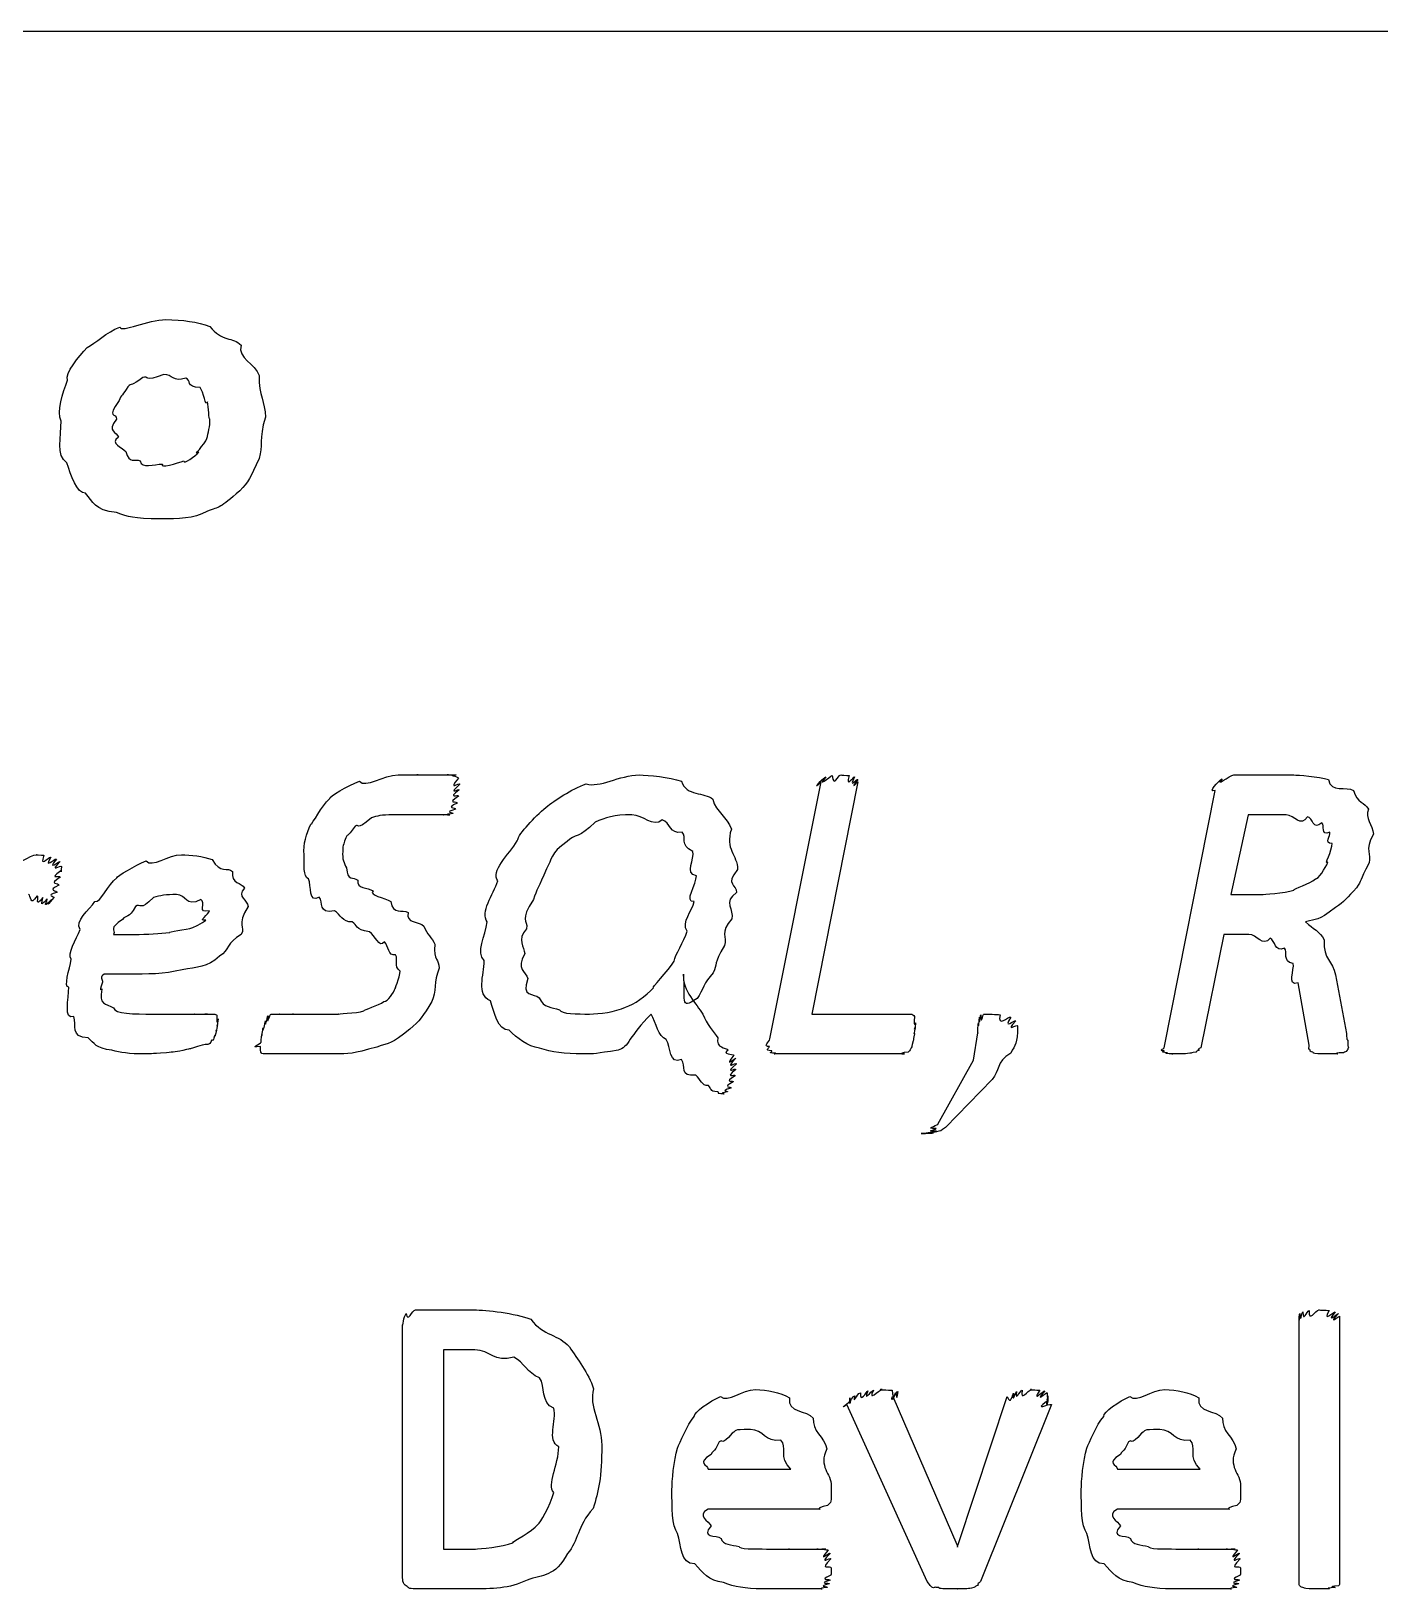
# Model space of a CAD drawing. Header units: millimetres. Extents: x 0 to 216, y 0 to 279.
# Drawn here: x 22.46 to 34.41, y 90.81 to 104.6 of the extents above; entities that cross this region are included whole.
import ezdxf

# ---------------------------------------------------------------- set-up
doc = ezdxf.new("R2010")
doc.units = ezdxf.units.MM
doc.layers.get('0').update_dxf_attribs({"linetype": 'CONTINUOUS'})

msp = doc.modelspace()

# ---------------------------------------------------------------- linework, layer by layer
at = {"color": 0}
for p, q in [((12.7, 104.599), (203.2, 104.599)), ((24.0482, 101.163), (24.0482, 101.163)), ((24.5387, 101.18), (24.5387, 101.18)), ((26.2599, 97.9304), (26.2599, 97.9304)), ((29.0063, 95.6758), (29.4583, 97.9523)), ((29.7835, 97.9523), (29.3756, 95.8963)), ((33.1143, 98.013), (33.6434, 98.013)), ((32.4969, 95.5985), (32.9489, 97.875)), ((33.2411, 97.6602), (33.0867, 96.9546)), ((33.5773, 97.6602), (33.2411, 97.6602)), ((33.9852, 97.4065), (33.9852, 97.4065)), ((34.349, 97.4894), (34.349, 97.4894)), ((22.7321, 97.2026), (22.7321, 97.2026)), ((28.3559, 97.1201), (28.3559, 97.1201)), ((24.3858, 96.8498), (24.3858, 96.8498)), ((33.0867, 96.9546), (33.3623, 96.9546)), ((24.044, 96.8114), (24.044, 96.8114)), ((23.1951, 96.6018), (23.377, 96.6018)), ((33.0261, 96.6018), (32.8221, 95.5985)), ((33.2466, 96.6018), (33.0261, 96.6018)), ((23.3164, 96.2491), (23.1124, 96.2491)), ((33.7812, 95.6208), (33.682, 96.1718)), ((34.0128, 96.2434), (34.112, 95.7255)), ((29.3756, 95.8963), (30.2521, 95.8963)), ((30.2962, 95.8137), (30.2962, 95.8137)), ((30.8074, 95.4885), (30.846, 95.7308)), ((31.1988, 95.7915), (31.1988, 95.7915)), ((28.7087, 95.4553), (28.7087, 95.4553)), ((30.197, 95.5435), (29.1, 95.5435)), ((30.4932, 94.9205), (30.8074, 95.4885)), ((30.9728, 95.3174), (30.5594, 94.893)), ((25.8685, 93.2766), (26.3867, 93.2766)), ((25.7528, 90.9394), (25.7528, 93.1443)), ((33.6917, 90.8625), (33.6917, 93.2215)), ((34.0499, 93.2215), (34.0499, 90.8625)), ((26.3922, 92.9238), (26.1166, 92.9238)), ((26.1166, 92.9238), (26.1166, 91.1599)), ((30.3968, 90.8734), (29.6857, 92.4387)), ((30.0936, 92.5103), (30.6614, 91.1987)), ((30.6724, 91.1987), (31.1078, 92.5103)), ((31.4992, 92.4387), (30.8708, 90.8734)), ((31.4661, 92.516), (31.4661, 92.516)), ((27.1363, 92.0641), (27.1363, 92.0641)), ((27.5167, 92.0806), (27.5167, 92.0806)), ((28.4579, 91.8655), (29.191, 91.8655)), ((32.0821, 91.8655), (32.8152, 91.8655)), ((29.5493, 91.7166), (29.5493, 91.6562)), ((33.1735, 91.7166), (33.1735, 91.6562)), ((29.4445, 91.5127), (28.4579, 91.5127)), ((33.0688, 91.5127), (32.0821, 91.5127)), ((30.6614, 91.1987), (30.6669, 91.1765)), ((30.6669, 91.1765), (30.6724, 91.1987)), ((26.1166, 91.1599), (26.3977, 91.1599)), ((26.3536, 90.8071), (25.8685, 90.8071))]:
    msp.add_line(p, q, dxfattribs=at)
for points in [[(22.9622, 101.797), (23.0339, 101.838), (23.1345, 101.935), (23.2489, 101.979)], [(23.2489, 101.979), (23.2654, 101.927), (23.5024, 102.045), (23.6568, 102.045)], [(23.6568, 102.045), (23.8056, 102.045), (23.9379, 102.024), (24.0482, 101.985)], [(24.0482, 101.985), (24.1474, 101.849), (24.2535, 101.892), (24.3237, 101.819)], [(22.7858, 101.51), (22.761, 101.567), (22.8851, 101.72), (22.9622, 101.797)], [(24.3237, 101.819), (24.2907, 101.703), (24.4505, 101.655), (24.4836, 101.549)], [(22.7307, 101.147), (22.6839, 101.225), (22.7487, 101.4), (22.7858, 101.51)], [(23.4528, 101.533), (23.3495, 101.45), (23.3564, 101.486), (23.3206, 101.45)], [(23.6402, 101.56), (23.4556, 101.486), (23.5079, 101.55), (23.4528, 101.533)], [(23.8332, 101.527), (23.7202, 101.486), (23.7174, 101.56), (23.6402, 101.56)], [(23.96, 101.444), (23.8277, 101.446), (23.8883, 101.508), (23.8332, 101.527)], [(24.4836, 101.549), (24.4781, 101.372), (24.5387, 101.319), (24.5387, 101.18)], [(23.3206, 101.45), (23.2792, 101.38), (23.2613, 101.375), (23.2434, 101.328)], [(24.0261, 101.317), (24.0068, 101.258), (23.993, 101.411), (23.96, 101.444)], [(23.2434, 101.328), (23.129, 101.166), (23.2213, 101.225), (23.2213, 101.163)], [(24.0482, 101.163), (24.033, 101.159), (24.0399, 101.269), (24.0261, 101.317)], [(22.7803, 100.777), (22.6839, 100.839), (22.7307, 101.01), (22.7307, 101.147)], [(23.2213, 101.163), (23.129, 101.049), (23.2268, 101.054), (23.2379, 101.003)], [(24.0206, 100.992), (24.033, 101.042), (24.0482, 101.1), (24.0482, 101.163)], [(24.5387, 101.18), (24.4781, 100.983), (24.5194, 100.926), (24.4836, 100.816)], [(23.2379, 101.003), (23.1552, 100.949), (23.2737, 100.912), (23.304, 100.876)], [(23.9489, 100.871), (23.8828, 100.824), (24.0054, 100.944), (24.0206, 100.992)], [(23.304, 100.876), (23.3343, 100.762), (23.3784, 100.816), (23.4308, 100.794)], [(23.8166, 100.794), (23.8166, 100.758), (23.9159, 100.838), (23.9489, 100.871)], [(22.9457, 100.507), (22.8713, 100.505), (22.8162, 100.67), (22.7803, 100.777)], [(23.4308, 100.794), (23.4418, 100.722), (23.552, 100.766), (23.6292, 100.766)], [(23.6292, 100.766), (23.592, 100.722), (23.7643, 100.775), (23.8166, 100.794)], [(24.4836, 100.816), (24.4037, 100.645), (24.3899, 100.609), (24.3127, 100.529)], [(23.2213, 100.336), (23.0188, 100.358), (23.0188, 100.433), (22.9457, 100.507)], [(24.3127, 100.529), (24.1322, 100.37), (24.1377, 100.391), (24.0206, 100.347)], [(23.6127, 100.281), (23.3564, 100.281), (23.3316, 100.299), (23.2213, 100.336)], [(24.0206, 100.347), (23.9007, 100.281), (23.7698, 100.281), (23.6127, 100.281)], [(25.1079, 97.8034), (25.0968, 97.8214), (25.2691, 97.9205), (25.3724, 97.9579)], [(25.3724, 97.9579), (25.4193, 97.8944), (25.5888, 98.013), (25.7142, 98.013)], [(25.7142, 98.013), (25.7252, 98.013), (25.8355, 98.013), (25.8906, 98.013)], [(25.8906, 98.013), (25.8355, 98.013), (25.9953, 98.013), (26.0394, 98.013)], [(26.0394, 98.013), (26.0449, 98.013), (26.1276, 98.013), (26.1607, 98.013)], [(26.1607, 98.013), (26.1111, 98.013), (26.2158, 98.013), (26.2268, 98.013)], [(26.2268, 98.013), (26.1331, 98.013), (26.2447, 98.0034), (26.2489, 97.9854)], [(26.2489, 97.9854), (26.1441, 97.8613), (26.2599, 97.9523), (26.2599, 97.9304)], [(26.2599, 97.9304), (26.1441, 97.8256), (26.2571, 97.8987), (26.2544, 97.8807)], [(27.022, 97.7265), (27.1046, 97.7925), (27.2438, 97.8835), (27.3802, 97.9357)], [(27.3802, 97.9357), (27.4932, 97.8944), (27.6724, 98.013), (27.8488, 98.013)], [(27.8488, 98.013), (27.9315, 98.013), (28.1161, 97.9936), (28.2236, 97.9579)], [(28.2236, 97.9579), (28.2649, 97.8214), (28.4248, 97.8669), (28.4992, 97.7981)], [(29.4583, 97.9523), (29.366, 97.8613), (29.4611, 97.966), (29.4694, 97.9745)], [(29.4694, 97.9745), (29.3812, 97.8807), (29.4872, 97.9921), (29.5024, 97.9964)], [(29.5024, 97.9964), (29.4101, 97.8877), (29.5355, 98.0034), (29.5576, 98.0073)], [(29.5576, 98.0073), (29.5713, 97.8944), (29.6044, 98.013), (29.6347, 98.013)], [(29.6347, 98.013), (29.6306, 98.013), (29.6871, 98.0101), (29.7064, 98.0073)], [(29.7064, 98.0073), (29.6706, 97.8877), (29.745, 97.9992), (29.756, 97.9964)], [(29.756, 97.9964), (29.6967, 97.8807), (29.7794, 97.9854), (29.7835, 97.9745)], [(29.7835, 97.9745), (29.7036, 97.8613), (29.7863, 97.9593), (29.7835, 97.9523)], [(32.9489, 97.875), (32.8731, 97.8546), (32.9792, 97.9607), (33.0095, 97.9798)], [(33.0095, 97.9798), (32.9351, 97.8944), (33.077, 98.013), (33.1143, 98.013)], [(33.6434, 98.013), (33.6779, 98.013), (33.8639, 97.9992), (33.9521, 97.9745)], [(33.9521, 97.9745), (33.9714, 97.8475), (34.1133, 97.9191), (34.1726, 97.875)], [(24.9425, 97.5776), (24.9535, 97.5748), (25.0376, 97.7403), (25.1079, 97.8034)], [(26.2489, 97.8256), (26.1331, 97.7512), (26.2406, 97.7868), (26.2378, 97.765)], [(26.2544, 97.8807), (26.14, 97.7925), (26.2516, 97.8475), (26.2489, 97.8256)], [(28.4992, 97.7981), (28.5295, 97.6824), (28.6274, 97.6394), (28.6646, 97.5335)], [(34.1726, 97.875), (34.207, 97.7593), (34.2746, 97.7759), (34.3049, 97.7099)], [(25.6701, 97.6602), (25.5598, 97.6602), (25.5323, 97.6507), (25.4772, 97.6327)], [(25.863, 97.6602), (25.7059, 97.6602), (25.7431, 97.6602), (25.6701, 97.6602)], [(26.0119, 97.6602), (25.9374, 97.6602), (25.9209, 97.6602), (25.863, 97.6602)], [(26.1111, 97.6602), (26.0187, 97.6602), (26.0518, 97.6602), (26.0119, 97.6602)], [(26.1717, 97.6602), (26.0697, 97.6602), (26.1359, 97.6602), (26.1111, 97.6602)], [(26.1993, 97.6711), (26.0959, 97.6602), (26.1827, 97.6602), (26.1717, 97.6602)], [(26.2213, 97.7099), (26.1111, 97.6782), (26.2062, 97.6824), (26.1993, 97.6711)], [(26.2378, 97.765), (26.1249, 97.7113), (26.2282, 97.7276), (26.2213, 97.7099)], [(26.7684, 97.4288), (26.7849, 97.5018), (26.9227, 97.6408), (27.022, 97.7265)], [(27.7826, 97.6602), (27.6228, 97.6602), (27.5525, 97.6383), (27.4574, 97.5942)], [(28.0527, 97.6161), (27.9673, 97.5416), (27.8887, 97.6602), (27.7826, 97.6602)], [(33.7647, 97.6436), (33.7068, 97.5416), (33.6503, 97.6602), (33.5773, 97.6602)], [(34.3049, 97.7099), (34.2663, 97.6298), (34.349, 97.5734), (34.349, 97.4894)], [(24.8819, 97.3074), (24.8722, 97.4026), (24.9011, 97.4919), (24.9425, 97.5776)], [(25.3339, 97.561), (25.2539, 97.4467), (25.2691, 97.4961), (25.2512, 97.4563)], [(25.4772, 97.6327), (25.3311, 97.506), (25.3738, 97.59), (25.3339, 97.561)], [(27.4574, 97.5942), (27.3169, 97.4535), (27.2824, 97.4919), (27.2094, 97.4231)], [(28.2291, 97.506), (28.1147, 97.4866), (28.1258, 97.59), (28.0527, 97.6161)], [(28.6646, 97.5335), (28.6039, 97.3543), (28.7197, 97.3102), (28.7197, 97.1751)], [(33.8915, 97.5886), (33.8102, 97.5198), (33.8157, 97.6327), (33.7647, 97.6436)], [(33.9631, 97.506), (33.8763, 97.4729), (33.9246, 97.5663), (33.8915, 97.5886)], [(25.2512, 97.4563), (25.2181, 97.3653), (25.2236, 97.3748), (25.2236, 97.3349)], [(26.5975, 97.076), (26.5272, 97.1557), (26.6981, 97.3145), (26.7684, 97.4288)], [(27.2094, 97.4231), (27.0564, 97.3145), (27.0784, 97.2714), (27.0275, 97.1808)], [(28.3228, 97.3349), (28.2029, 97.3956), (28.2732, 97.4619), (28.2291, 97.506)], [(33.9852, 97.4065), (33.9053, 97.4094), (33.9769, 97.4757), (33.9631, 97.506)], [(33.9466, 97.2414), (33.9053, 97.1998), (33.9852, 97.3515), (33.9852, 97.4065)], [(34.349, 97.4894), (34.2663, 97.3406), (34.3352, 97.3155), (34.3104, 97.2358)], [(22.3628, 97.2742), (22.3022, 97.1889), (22.4634, 97.3074), (22.5116, 97.3074)], [(22.5116, 97.3074), (22.4896, 97.3074), (22.5557, 97.3046), (22.5778, 97.3018)], [(22.5778, 97.3018), (22.5337, 97.1822), (22.6191, 97.2922), (22.6384, 97.2855)], [(22.6384, 97.2855), (22.5695, 97.1709), (22.6729, 97.2757), (22.688, 97.2689)], [(22.688, 97.2689), (22.5998, 97.1557), (22.7128, 97.2538), (22.7211, 97.2467)], [(22.7211, 97.2467), (22.6136, 97.1381), (22.7321, 97.2206), (22.7321, 97.2026)], [(23.2227, 97.1035), (23.2254, 97.1158), (23.3853, 97.215), (23.4818, 97.2524)], [(23.4818, 97.2524), (23.5341, 97.1889), (23.6816, 97.3074), (23.796, 97.3074)], [(23.796, 97.3074), (23.8731, 97.3074), (23.9916, 97.2922), (24.0661, 97.2633)], [(24.0661, 97.2633), (24.1405, 97.1338), (24.2039, 97.2026), (24.248, 97.1585)], [(24.9204, 97.0926), (24.8722, 97.1091), (24.8819, 97.2263), (24.8819, 97.3074)], [(25.2236, 97.3349), (25.2181, 97.2704), (25.2347, 97.2316), (25.2567, 97.1917)], [(28.3559, 97.1201), (28.2429, 97.1419), (28.3449, 97.2689), (28.3228, 97.3349)], [(33.8364, 97.0926), (33.8584, 97.0897), (33.9246, 97.186), (33.9466, 97.2414)], [(34.3104, 97.2358), (34.2181, 97.065), (34.2511, 97.0841), (34.2001, 97.0153)], [(22.7211, 97.1091), (22.6067, 97.0347), (22.7169, 97.0622), (22.7101, 97.0372)], [(22.7266, 97.1642), (22.6109, 97.0788), (22.7239, 97.131), (22.7211, 97.1091)], [(22.7321, 97.2026), (22.7321, 97.1116), (22.7294, 97.1822), (22.7266, 97.1642)], [(23.0298, 96.8939), (23.0753, 96.8774), (23.1483, 97.0442), (23.2227, 97.1035)], [(24.248, 97.1585), (24.2328, 97.0456), (24.3307, 97.065), (24.3527, 97.0097)], [(25.2567, 97.1917), (25.265, 97.0717), (25.3146, 97.1144), (25.3559, 97.0813)], [(27.0275, 97.1808), (26.9572, 97.0167), (26.9407, 97.0015), (26.9117, 96.9105)], [(28.3338, 96.8939), (28.2429, 96.8802), (28.3559, 97.0538), (28.3559, 97.1201)], [(28.7197, 97.1751), (28.6039, 97.0386), (28.7155, 97.0442), (28.7087, 96.9712)], [(22.6935, 96.9712), (22.5805, 96.9465), (22.677, 96.938), (22.666, 96.9271)], [(22.7101, 97.0372), (22.5957, 96.9878), (22.7004, 96.9931), (22.6935, 96.9712)], [(24.3527, 97.0097), (24.2769, 96.9352), (24.3858, 96.901), (24.3858, 96.8498)], [(25.0142, 96.9327), (24.9232, 96.8692), (24.9452, 97.0333), (24.9204, 97.0926)], [(25.3559, 97.0813), (25.3463, 97.0058), (25.4413, 97.0167), (25.4937, 96.9878)], [(25.4937, 96.9878), (25.4496, 96.9465), (25.5957, 96.9271), (25.648, 96.8939)], [(26.5038, 96.7123), (26.439, 96.7962), (26.5534, 96.9546), (26.5975, 97.076)], [(28.7087, 96.9712), (28.5888, 96.8911), (28.688, 96.8195), (28.6701, 96.7398)], [(33.3623, 96.9546), (33.3651, 96.9546), (33.5662, 96.967), (33.6434, 96.9931)], [(33.6434, 96.9931), (33.6407, 97.0058), (33.7881, 97.0509), (33.8364, 97.0926)], [(34.2001, 97.0153), (34.1188, 96.9285), (34.0899, 96.8897), (34.0128, 96.8389)], [(22.5171, 96.9437), (22.4482, 96.8361), (22.4689, 96.9546), (22.44, 96.9546)], [(22.5668, 96.9271), (22.4923, 96.8252), (22.5392, 96.9395), (22.5171, 96.9437)], [(22.6053, 96.9162), (22.5185, 96.8142), (22.5805, 96.9229), (22.5668, 96.9271)], [(22.6439, 96.9105), (22.5447, 96.8072), (22.6191, 96.9119), (22.6053, 96.9162)], [(22.666, 96.9271), (22.5626, 96.8072), (22.6508, 96.9105), (22.6439, 96.9105)], [(22.8975, 96.6459), (22.8506, 96.719), (22.9774, 96.8167), (23.0298, 96.8939)], [(23.3881, 96.8498), (23.3329, 96.7341), (23.3054, 96.7782), (23.2723, 96.7341)], [(23.5479, 96.9271), (23.4239, 96.8005), (23.4349, 96.883), (23.3881, 96.8498)], [(23.7519, 96.9546), (23.6595, 96.9546), (23.6058, 96.9451), (23.5479, 96.9271)], [(23.9668, 96.9105), (23.829, 96.8361), (23.8428, 96.9546), (23.7519, 96.9546)], [(24.044, 96.8114), (23.931, 96.7811), (24.0178, 96.8844), (23.9668, 96.9105)], [(24.3858, 96.8498), (24.2769, 96.6749), (24.3651, 96.6749), (24.3251, 96.6018)], [(25.152, 96.8114), (25.0004, 96.7782), (25.0541, 96.8886), (25.0142, 96.9327)], [(25.648, 96.8939), (25.6701, 96.7673), (25.75, 96.8304), (25.8024, 96.7948)], [(26.9117, 96.9105), (26.7849, 96.719), (26.8648, 96.7355), (26.8511, 96.6516)], [(28.2732, 96.6294), (28.2181, 96.7123), (28.3228, 96.8086), (28.3338, 96.8939)], [(34.0128, 96.8389), (33.8501, 96.708), (33.8501, 96.7451), (33.7482, 96.7123)], [(23.2723, 96.7341), (23.1483, 96.6488), (23.2131, 96.6488), (23.1951, 96.6018)], [(23.8952, 96.6625), (23.8869, 96.6597), (23.9889, 96.7024), (24.0109, 96.7285)], [(24.0109, 96.7285), (23.931, 96.7123), (24.044, 96.7811), (24.044, 96.8114)], [(25.3063, 96.7123), (25.2209, 96.708), (25.2029, 96.7782), (25.152, 96.8114)], [(25.4606, 96.6241), (25.3242, 96.6459), (25.3573, 96.6819), (25.3063, 96.7123)], [(25.8024, 96.7948), (25.7762, 96.6971), (25.903, 96.7204), (25.9402, 96.6735)], [(26.4763, 96.3704), (26.4018, 96.4364), (26.4845, 96.5909), (26.5038, 96.7123)], [(28.6701, 96.7398), (28.5557, 96.6156), (28.6329, 96.5824), (28.6039, 96.5027)], [(33.7482, 96.7123), (33.8171, 96.6488), (33.8722, 96.6322), (33.9135, 96.5521)], [(22.8203, 96.3814), (22.7817, 96.4255), (22.8644, 96.5577), (22.8975, 96.6459)], [(23.377, 96.6018), (23.4942, 96.6018), (23.6058, 96.6075), (23.6913, 96.6184)], [(23.6913, 96.6184), (23.6637, 96.6241), (23.8428, 96.6431), (23.8952, 96.6625)], [(24.3251, 96.6018), (24.1956, 96.5274), (24.2204, 96.4639), (24.1322, 96.4089)], [(25.5929, 96.5359), (25.5447, 96.4724), (25.5116, 96.5976), (25.4606, 96.6241)], [(25.9402, 96.6735), (25.9705, 96.6018), (26.0132, 96.5715), (26.0394, 96.5137)], [(26.8511, 96.6516), (26.7588, 96.5496), (26.8345, 96.4928), (26.8345, 96.4311)], [(28.1575, 96.3648), (28.163, 96.4145), (28.247, 96.5412), (28.2732, 96.6294)], [(33.4339, 96.5687), (33.3692, 96.4833), (33.3196, 96.6018), (33.2466, 96.6018)], [(33.5607, 96.4805), (33.4725, 96.4392), (33.485, 96.5468), (33.4339, 96.5687)], [(33.9135, 96.5521), (33.9025, 96.3732), (33.9907, 96.3718), (34.0128, 96.2434)], [(24.1322, 96.4089), (24.0234, 96.3041), (23.9365, 96.3165), (23.8015, 96.2875)], [(25.6921, 96.4198), (25.6219, 96.4061), (25.6329, 96.5027), (25.5929, 96.5359)], [(25.7307, 96.2766), (25.6728, 96.3221), (25.7169, 96.3785), (25.6921, 96.4198)], [(26.0394, 96.5137), (26.0229, 96.3662), (26.078, 96.3842), (26.078, 96.3041)], [(26.8345, 96.4311), (26.7588, 96.2889), (26.8428, 96.2766), (26.8621, 96.2106)], [(28.6039, 96.5027), (28.5006, 96.3373), (28.5447, 96.3401), (28.5047, 96.26)], [(33.6379, 96.3429), (33.5387, 96.3662), (33.5938, 96.4434), (33.5607, 96.4805)], [(22.7983, 96.1334), (22.7487, 96.1305), (22.8051, 96.2932), (22.8203, 96.3814)], [(23.8015, 96.2875), (23.6334, 96.2491), (23.5038, 96.2491), (23.3164, 96.2491)], [(25.6921, 96.1277), (25.6728, 96.0974), (25.7307, 96.2244), (25.7307, 96.2766)], [(26.078, 96.3041), (26.0229, 96.1789), (26.056, 96.0974), (26.0119, 96.0067)], [(26.5314, 96.012), (26.4018, 96.0755), (26.4763, 96.2339), (26.4763, 96.3704)], [(27.9756, 96.1277), (27.9452, 96.1196), (28.1092, 96.2766), (28.1575, 96.3648)], [(33.682, 96.1718), (33.5745, 96.1415), (33.6558, 96.2903), (33.6379, 96.3429)], [(22.8424, 95.8744), (22.7487, 95.837), (22.7983, 96.0342), (22.7983, 96.1334)], [(23.0959, 96.1775), (23.0601, 96.0617), (23.0904, 96.1348), (23.0904, 96.1168)], [(23.1124, 96.2491), (23.0684, 96.2272), (23.0987, 96.2021), (23.0959, 96.1775)], [(26.8621, 96.2106), (26.7987, 96.0395), (26.9172, 96.0864), (26.9613, 96.0395)], [(28.3614, 96.0342), (28.196, 95.9185), (28.2691, 96.0356), (28.2401, 96.2491)], [(28.2401, 96.2491), (28.2291, 96.1016), (28.3586, 95.9845), (28.411, 95.8963)], [(28.5047, 96.26), (28.4193, 96.1789), (28.4165, 96.1072), (28.3614, 96.0342)], [(23.0904, 96.1168), (23.0601, 95.9735), (23.1249, 95.9915), (23.1951, 95.9513)], [(25.411, 95.9238), (25.4124, 95.9362), (25.5392, 95.9735), (25.5874, 96.0067)], [(25.5874, 96.0067), (25.626, 96.0067), (25.6701, 96.0836), (25.6921, 96.1277)], [(26.0119, 96.0067), (25.9347, 95.8769), (25.903, 95.8328), (25.8189, 95.764)], [(26.6967, 95.7531), (26.5934, 95.7531), (26.5672, 95.9086), (26.5314, 96.012)], [(26.9613, 96.0395), (27.0082, 95.9474), (27.0688, 95.9598), (27.1432, 95.9347)], [(27.7275, 95.957), (27.8019, 95.9803), (27.9053, 96.0575), (27.9756, 96.1277)], [(22.9691, 95.6867), (22.8065, 95.6896), (22.8713, 95.8), (22.8424, 95.8744)], [(23.1951, 95.9513), (23.2006, 95.8963), (23.3798, 95.8963), (23.5424, 95.8963)], [(23.5424, 95.8963), (23.5562, 95.8963), (23.6885, 95.8963), (23.7519, 95.8963)], [(23.7519, 95.8963), (23.7987, 95.8963), (23.8676, 95.8963), (23.9117, 95.8963)], [(23.9117, 95.8963), (23.8911, 95.8963), (23.9971, 95.8963), (24.0275, 95.8963)], [(24.0275, 95.8963), (23.9503, 95.8963), (24.0771, 95.8963), (24.0881, 95.8963)], [(24.0881, 95.8963), (24.0895, 95.8963), (24.106, 95.8921), (24.1102, 95.8854)], [(24.1102, 95.8854), (24.1005, 95.764), (24.1212, 95.866), (24.1212, 95.8522)], [(24.5401, 95.8356), (24.5346, 95.7559), (24.5539, 95.8688), (24.5622, 95.8797)], [(24.5622, 95.8797), (24.5484, 95.7778), (24.5787, 95.8963), (24.5897, 95.8963)], [(24.5897, 95.8963), (24.5815, 95.8963), (24.6366, 95.8963), (24.6669, 95.8963)], [(24.6669, 95.8963), (24.6448, 95.8963), (24.7399, 95.8963), (24.7881, 95.8963)], [(24.7881, 95.8963), (24.7399, 95.8963), (24.8901, 95.8963), (24.9535, 95.8963)], [(24.9535, 95.8963), (24.9866, 95.8963), (25.0968, 95.8963), (25.185, 95.8963)], [(25.185, 95.8963), (25.1588, 95.8963), (25.3449, 95.9044), (25.411, 95.9238)], [(27.1432, 95.9347), (27.1556, 95.8963), (27.3044, 95.8963), (27.4078, 95.8963)], [(27.4078, 95.8963), (27.4974, 95.8963), (27.6352, 95.9157), (27.7275, 95.957)], [(27.9535, 95.8963), (27.7578, 95.7047), (27.7565, 95.5985), (27.6614, 95.5767)], [(28.0858, 95.6702), (28.0197, 95.698), (27.9976, 95.8151), (27.9535, 95.8963)], [(28.411, 95.8963), (28.4496, 95.8081), (28.5061, 95.7379), (28.5433, 95.6867)], [(30.2521, 95.8963), (30.2659, 95.8963), (30.281, 95.8882), (30.2852, 95.8744)], [(30.2852, 95.8744), (30.2769, 95.7488), (30.2962, 95.8384), (30.2962, 95.8137)], [(30.8515, 95.819), (30.8529, 95.7488), (30.8584, 95.8578), (30.8626, 95.8688)], [(30.8626, 95.8688), (30.8598, 95.771), (30.8694, 95.8868), (30.8736, 95.8906)], [(30.8736, 95.8906), (30.8708, 95.7778), (30.8901, 95.8963), (30.9011, 95.8963)], [(30.9011, 95.8963), (30.9411, 95.8963), (31.0072, 95.8935), (31.0444, 95.8906)], [(31.0444, 95.8906), (31.0183, 95.771), (31.1161, 95.8797), (31.1381, 95.8688)], [(31.1381, 95.8688), (31.0624, 95.7531), (31.174, 95.8494), (31.1822, 95.8356)], [(24.1046, 95.7531), (24.0853, 95.6649), (24.095, 95.7171), (24.0881, 95.7033)], [(24.1157, 95.8025), (24.0936, 95.7005), (24.1074, 95.771), (24.1046, 95.7531)], [(24.1212, 95.8522), (24.1005, 95.7337), (24.1184, 95.8204), (24.1157, 95.8025)], [(24.5071, 95.7143), (24.5084, 95.6786), (24.5139, 95.7559), (24.5181, 95.7749)], [(24.5181, 95.7749), (24.5194, 95.7199), (24.5318, 95.8162), (24.5401, 95.8356)], [(25.8189, 95.764), (25.6508, 95.6236), (25.6398, 95.6441), (25.5268, 95.6042)], [(26.9668, 95.5933), (26.858, 95.6123), (26.7698, 95.6829), (26.6967, 95.7531)], [(30.2852, 95.7199), (30.27, 95.6426), (30.281, 95.6814), (30.2741, 95.6592)], [(30.2907, 95.7749), (30.2741, 95.6829), (30.2879, 95.7421), (30.2852, 95.7199)], [(30.2962, 95.8137), (30.2769, 95.7157), (30.2934, 95.7929), (30.2907, 95.7749)], [(30.846, 95.7308), (30.846, 95.7047), (30.8474, 95.7972), (30.8515, 95.819)], [(31.1822, 95.8356), (31.0803, 95.727), (31.1988, 95.8095), (31.1988, 95.7915)], [(31.1988, 95.7915), (31.1988, 95.6275), (31.1781, 95.6289), (31.1381, 95.5492)], [(34.112, 95.7255), (34.112, 95.6426), (34.1188, 95.6814), (34.123, 95.6592)], [(23.1786, 95.5767), (23.0353, 95.5904), (23.0243, 95.6388), (22.9691, 95.6867)], [(23.8401, 95.582), (23.7436, 95.5573), (23.7298, 95.5615), (23.6637, 95.5544)], [(23.9779, 95.6208), (23.8511, 95.5795), (23.8952, 95.5933), (23.8401, 95.582)], [(24.0605, 95.6649), (24.0454, 95.6098), (24.0178, 95.6345), (23.9779, 95.6208)], [(24.0881, 95.7033), (24.0716, 95.6345), (24.0716, 95.6758), (24.0605, 95.6649)], [(24.496, 95.6098), (24.3803, 95.5947), (24.4988, 95.6289), (24.5015, 95.6483)], [(24.5181, 95.5435), (24.4988, 95.5435), (24.496, 95.5657), (24.496, 95.6098)], [(24.5015, 95.6483), (24.5015, 95.6345), (24.5029, 95.6924), (24.5071, 95.7143)], [(25.5268, 95.6042), (25.3063, 95.5435), (25.2856, 95.5435), (25.1465, 95.5435)], [(27.3472, 95.5435), (27.1887, 95.5435), (27.0729, 95.5601), (26.9668, 95.5933)], [(28.2236, 95.4938), (28.1106, 95.4444), (28.1327, 95.6042), (28.0858, 95.6702)], [(28.5433, 95.6867), (28.5268, 95.5904), (28.615, 95.6014), (28.637, 95.5767)], [(29.0008, 95.6098), (28.9402, 95.6056), (28.9981, 95.6497), (29.0063, 95.6758)], [(29.0229, 95.571), (28.9471, 95.5724), (29.0036, 95.5947), (29.0008, 95.6098)], [(30.2576, 95.5985), (30.2438, 95.5657), (30.2411, 95.571), (30.23, 95.5601)], [(30.2741, 95.6592), (30.2589, 95.5985), (30.2645, 95.6165), (30.2576, 95.5985)], [(32.4969, 95.571), (32.439, 95.5682), (32.4928, 95.5876), (32.4969, 95.5985)], [(32.8221, 95.5985), (32.7739, 95.5724), (32.8125, 95.5834), (32.8056, 95.5767)], [(33.7867, 95.582), (33.7702, 95.5795), (33.7812, 95.6056), (33.7812, 95.6208)], [(33.8143, 95.5601), (33.7812, 95.5615), (33.7936, 95.5739), (33.7867, 95.582)], [(34.1285, 95.6042), (34.1188, 95.5724), (34.1244, 95.5834), (34.1175, 95.5767)], [(34.123, 95.6592), (34.1188, 95.5985), (34.1285, 95.6179), (34.1285, 95.6042)], [(23.4763, 95.5435), (23.3219, 95.5435), (23.2627, 95.5544), (23.1786, 95.5767)], [(23.6637, 95.5544), (23.4983, 95.5435), (23.5383, 95.5435), (23.4763, 95.5435)], [(24.6007, 95.5435), (24.5305, 95.5435), (24.536, 95.5435), (24.5181, 95.5435)], [(24.7385, 95.5435), (24.6035, 95.5435), (24.6366, 95.5435), (24.6007, 95.5435)], [(24.9204, 95.5435), (24.8322, 95.5435), (24.7937, 95.5435), (24.7385, 95.5435)], [(25.1465, 95.5435), (24.9673, 95.5435), (24.9893, 95.5435), (24.9204, 95.5435)], [(27.6614, 95.5767), (27.4533, 95.5435), (27.4643, 95.5435), (27.3472, 95.5435)], [(28.3504, 95.3562), (28.1988, 95.3382), (28.2677, 95.4387), (28.2236, 95.4938)], [(28.637, 95.5767), (28.5736, 95.5435), (28.6784, 95.5407), (28.6866, 95.5326)], [(28.6866, 95.5326), (28.5888, 95.4084), (28.699, 95.5132), (28.7032, 95.5051)], [(28.7032, 95.5051), (28.5957, 95.3893), (28.7087, 95.4775), (28.7087, 95.4553)], [(28.7087, 95.4553), (28.5957, 95.3534), (28.7059, 95.425), (28.7032, 95.4056)], [(29.0559, 95.5492), (28.9691, 95.5506), (29.0339, 95.5601), (29.0229, 95.571)], [(29.1, 95.5435), (28.9953, 95.5435), (29.0697, 95.5449), (29.0559, 95.5492)], [(30.23, 95.5601), (30.1088, 95.5435), (30.2107, 95.5435), (30.197, 95.5435)], [(31.1381, 95.5492), (31.0031, 95.4705), (31.0458, 95.3946), (30.9728, 95.3174)], [(32.5245, 95.5544), (32.4501, 95.5573), (32.5038, 95.5668), (32.4969, 95.571)], [(32.5685, 95.5435), (32.4721, 95.5463), (32.5355, 95.5506), (32.5245, 95.5544)], [(32.6457, 95.5435), (32.5134, 95.5435), (32.5906, 95.5435), (32.5685, 95.5435)], [(32.7229, 95.5492), (32.6926, 95.5435), (32.6788, 95.5435), (32.6457, 95.5435)], [(32.778, 95.5601), (32.7339, 95.5506), (32.7449, 95.5516), (32.7229, 95.5492)], [(32.8056, 95.5767), (32.7629, 95.5573), (32.7918, 95.5629), (32.778, 95.5601)], [(33.8584, 95.5435), (33.8033, 95.5463), (33.8253, 95.5516), (33.8143, 95.5601)], [(33.9356, 95.5435), (33.8391, 95.5435), (33.8763, 95.5435), (33.8584, 95.5435)], [(34.0293, 95.5435), (33.9094, 95.5435), (33.9714, 95.5435), (33.9356, 95.5435)], [(34.0844, 95.5544), (33.9604, 95.5463), (34.0541, 95.5463), (34.0293, 95.5435)], [(34.1175, 95.5767), (34.1037, 95.5573), (34.0982, 95.5615), (34.0844, 95.5544)], [(28.4606, 95.2623), (28.4014, 95.2609), (28.3945, 95.3163), (28.3504, 95.3562)], [(28.6977, 95.3505), (28.5846, 95.2789), (28.688, 95.3149), (28.6811, 95.2955)], [(28.7032, 95.4056), (28.5929, 95.3163), (28.7004, 95.3699), (28.6977, 95.3505)], [(28.5433, 95.2073), (28.4634, 95.213), (28.4937, 95.2377), (28.4606, 95.2623)], [(28.5984, 95.1907), (28.5116, 95.1907), (28.5681, 95.1964), (28.5433, 95.2073)], [(28.6315, 95.2073), (28.5378, 95.1907), (28.6122, 95.1907), (28.5984, 95.1907)], [(28.6591, 95.2405), (28.5557, 95.2101), (28.6425, 95.2154), (28.6315, 95.2073)], [(28.6811, 95.2955), (28.5736, 95.2391), (28.6701, 95.2556), (28.6591, 95.2405)], [(30.4767, 94.8821), (30.3651, 94.8792), (30.4822, 94.9068), (30.4932, 94.9205)], [(30.5594, 94.893), (30.518, 94.8574), (30.5153, 94.8627), (30.4822, 94.8545)], [(30.3499, 94.838), (30.3251, 94.838), (30.4298, 94.8408), (30.4546, 94.8436)], [(30.4822, 94.8545), (30.3361, 94.838), (30.405, 94.838), (30.3499, 94.838)], [(30.4822, 94.8602), (30.3609, 94.8574), (30.4739, 94.8711), (30.4767, 94.8821)], [(30.4546, 94.8436), (30.372, 94.8461), (30.4863, 94.8531), (30.4822, 94.8602)], [(25.7528, 93.1443), (25.7528, 93.1182), (25.7638, 93.2243), (25.7859, 93.2437)], [(25.7859, 93.2437), (25.7996, 93.158), (25.8382, 93.2766), (25.8685, 93.2766)], [(26.3867, 93.2766), (26.4914, 93.2766), (26.7518, 93.249), (26.8883, 93.194)], [(33.6917, 93.2215), (33.6917, 93.1291), (33.693, 93.2353), (33.6972, 93.2437)], [(33.6972, 93.2437), (33.7027, 93.1443), (33.7137, 93.2561), (33.7247, 93.26)], [(33.7247, 93.26), (33.7275, 93.1556), (33.7578, 93.2713), (33.7798, 93.2713)], [(33.7798, 93.2713), (33.7757, 93.158), (33.835, 93.2766), (33.868, 93.2766)], [(33.868, 93.2766), (33.846, 93.2766), (33.9342, 93.2737), (33.9562, 93.2713)], [(33.9562, 93.2713), (33.8928, 93.1556), (34.0003, 93.267), (34.0114, 93.26)], [(34.0114, 93.26), (33.919, 93.1443), (34.0348, 93.2505), (34.0389, 93.2437)], [(34.0389, 93.2437), (33.9301, 93.1291), (34.0499, 93.2286), (34.0499, 93.2215)], [(26.8883, 93.194), (26.9985, 93.048), (27.1377, 93.0575), (27.23, 92.9513)], [(26.7395, 92.8578), (26.5576, 92.8053), (26.5355, 92.9238), (26.3922, 92.9238)], [(26.9655, 92.6758), (26.8552, 92.7171), (26.8304, 92.8137), (26.7395, 92.8578)], [(27.23, 92.9513), (27.3031, 92.8384), (27.3968, 92.7227), (27.445, 92.5766)], [(27.0922, 92.4059), (26.9723, 92.45), (27.0233, 92.6013), (26.9655, 92.6758)], [(27.445, 92.5766), (27.3982, 92.4278), (27.5167, 92.2637), (27.5167, 92.0806)], [(28.5681, 92.5103), (28.6343, 92.4525), (28.7624, 92.571), (28.8768, 92.571)], [(28.8768, 92.571), (28.9829, 92.571), (29.0945, 92.5463), (29.1799, 92.4994)], [(29.807, 92.5435), (29.8028, 92.4415), (29.8621, 92.5558), (29.8731, 92.5601)], [(29.8731, 92.5601), (29.829, 92.45), (29.9034, 92.5657), (29.9227, 92.5657)], [(29.9227, 92.5657), (29.869, 92.4525), (29.9696, 92.571), (29.9999, 92.571)], [(29.9999, 92.571), (29.9351, 92.571), (30.0661, 92.5682), (30.0881, 92.5657)], [(30.0881, 92.5657), (30.0964, 92.45), (30.1267, 92.5615), (30.1377, 92.5544)], [(30.1377, 92.5544), (30.1184, 92.4387), (30.1405, 92.5449), (30.1157, 92.5382)], [(31.1629, 92.5382), (31.1519, 92.4387), (31.1795, 92.5505), (31.1905, 92.5544)], [(31.1905, 92.5544), (31.174, 92.45), (31.2181, 92.5657), (31.2401, 92.5657)], [(31.2401, 92.5657), (31.2181, 92.4525), (31.2897, 92.571), (31.3228, 92.571)], [(31.3228, 92.571), (31.2801, 92.571), (31.3752, 92.5682), (31.3945, 92.5657)], [(31.3945, 92.5657), (31.3173, 92.45), (31.4275, 92.5629), (31.4386, 92.5601)], [(31.4386, 92.5601), (31.3393, 92.4415), (31.4565, 92.5505), (31.4606, 92.5435)], [(32.1923, 92.5103), (32.2585, 92.4525), (32.3867, 92.571), (32.501, 92.571)], [(32.501, 92.571), (32.6071, 92.571), (32.7188, 92.5463), (32.8042, 92.4994)], [(27.1363, 92.0641), (27.0275, 92.1191), (27.1212, 92.2983), (27.0922, 92.4059)], [(28.3366, 92.3339), (28.3325, 92.3727), (28.4758, 92.4691), (28.5681, 92.5103)], [(29.1799, 92.4994), (29.1524, 92.3618), (29.3343, 92.3946), (29.3894, 92.3177)], [(29.6857, 92.4387), (29.5975, 92.3794), (29.7215, 92.4662), (29.7188, 92.4775)], [(29.7133, 92.4994), (29.7077, 92.4126), (29.727, 92.5117), (29.7574, 92.516)], [(29.7188, 92.4775), (29.7077, 92.4017), (29.7133, 92.4952), (29.7133, 92.4994)], [(29.7574, 92.516), (29.7367, 92.4278), (29.7739, 92.5354), (29.807, 92.5435)], [(30.1157, 92.5382), (30.0716, 92.4235), (30.0853, 92.5216), (30.0936, 92.5103)], [(31.1078, 92.5103), (31.1368, 92.4235), (31.1547, 92.5297), (31.1629, 92.5382)], [(31.4551, 92.4662), (31.3393, 92.3756), (31.4689, 92.45), (31.4992, 92.4387)], [(31.4606, 92.4828), (31.4606, 92.3907), (31.4579, 92.4733), (31.4551, 92.4662)], [(31.4606, 92.5435), (31.4634, 92.4278), (31.4661, 92.5269), (31.4661, 92.516)], [(31.4661, 92.4994), (31.4634, 92.4017), (31.4634, 92.4899), (31.4606, 92.4828)], [(31.4661, 92.516), (31.4634, 92.4126), (31.4661, 92.5064), (31.4661, 92.4994)], [(31.9609, 92.3339), (31.9567, 92.3727), (32.1, 92.4691), (32.1923, 92.5103)], [(32.8042, 92.4994), (32.7767, 92.3618), (32.9585, 92.3946), (33.0137, 92.3177)], [(28.1878, 92.0531), (28.2071, 92.0997), (28.2732, 92.257), (28.3366, 92.3339)], [(29.3894, 92.3177), (29.3798, 92.2073), (29.4845, 92.1494), (29.5107, 92.0475)], [(31.812, 92.0531), (31.8313, 92.0997), (31.8975, 92.257), (31.9609, 92.3339)], [(33.0137, 92.3177), (33.004, 92.2073), (33.1088, 92.1494), (33.1349, 92.0475)], [(28.6728, 92.1854), (28.5681, 92.0598), (28.5902, 92.1413), (28.5571, 92.1082)], [(28.8327, 92.2182), (28.6591, 92.2182), (28.7197, 92.2073), (28.6728, 92.1854)], [(29.1028, 92.1247), (28.9567, 92.0997), (28.954, 92.2182), (28.8327, 92.2182)], [(32.2971, 92.1854), (32.1923, 92.0598), (32.2144, 92.1413), (32.1813, 92.1082)], [(32.4569, 92.2182), (32.2833, 92.2182), (32.3439, 92.2073), (32.2971, 92.1854)], [(32.727, 92.1247), (32.581, 92.0997), (32.5782, 92.2182), (32.4569, 92.2182)], [(27.0922, 91.6615), (27.0275, 91.725), (27.1363, 91.9095), (27.1363, 92.0641)], [(27.5167, 92.0806), (27.5167, 91.791), (27.4905, 91.6753), (27.4395, 91.5183)], [(28.1382, 91.6838), (28.1382, 91.7621), (28.1547, 91.9427), (28.1878, 92.0531)], [(28.4854, 91.9977), (28.3504, 91.9124), (28.4579, 91.9124), (28.4579, 91.8655)], [(28.5571, 92.1082), (28.5047, 91.9977), (28.5034, 92.0418), (28.4854, 91.9977)], [(29.191, 91.8655), (29.078, 91.9759), (29.1648, 92.0612), (29.1028, 92.1247)], [(29.5107, 92.0475), (29.4308, 91.8834), (29.5493, 91.8337), (29.5493, 91.7166)], [(31.7624, 91.6838), (31.7624, 91.7621), (31.7789, 91.9427), (31.812, 92.0531)], [(32.1097, 91.9977), (31.9746, 91.9124), (32.0821, 91.9124), (32.0821, 91.8655)], [(32.1813, 92.1082), (32.129, 91.9977), (32.1276, 92.0418), (32.1097, 91.9977)], [(32.8152, 91.8655), (32.7022, 91.9759), (32.789, 92.0612), (32.727, 92.1247)], [(33.1349, 92.0475), (33.055, 91.8834), (33.1735, 91.8337), (33.1735, 91.7166)], [(26.9544, 91.3804), (26.9682, 91.3804), (27.0619, 91.5472), (27.0922, 91.6615)], [(28.1878, 91.2978), (28.1382, 91.3613), (28.1382, 91.5363), (28.1382, 91.6838)], [(29.5493, 91.6562), (29.5493, 91.5568), (29.5383, 91.5681), (29.5162, 91.5458)], [(31.812, 91.2978), (31.7624, 91.3613), (31.7624, 91.5363), (31.7624, 91.6838)], [(33.1735, 91.6562), (33.1735, 91.5568), (33.1625, 91.5681), (33.1404, 91.5458)], [(27.4395, 91.5183), (27.2962, 91.3585), (27.3127, 91.2276), (27.2135, 91.1214)], [(28.4579, 91.5127), (28.3504, 91.4576), (28.4661, 91.4079), (28.4854, 91.3638)], [(29.5162, 91.5458), (29.3867, 91.5127), (29.4694, 91.5127), (29.4445, 91.5127)], [(32.0821, 91.5127), (31.9746, 91.4576), (32.0904, 91.4079), (32.1097, 91.3638)], [(33.1404, 91.5458), (33.0109, 91.5127), (33.0936, 91.5127), (33.0688, 91.5127)], [(26.7284, 91.2153), (26.7298, 91.2329), (26.8952, 91.3059), (26.9544, 91.3804)], [(28.4854, 91.3638), (28.3876, 91.2551), (28.5323, 91.2869), (28.5736, 91.2537)], [(32.1097, 91.3638), (32.0118, 91.2551), (32.1565, 91.2869), (32.1979, 91.2537)], [(26.3977, 91.1599), (26.4322, 91.1599), (26.6402, 91.1779), (26.7284, 91.2153)], [(28.3421, 91.0276), (28.2071, 91.0276), (28.2236, 91.1902), (28.1878, 91.2978)], [(28.5736, 91.2537), (28.586, 91.1931), (28.6673, 91.2001), (28.7335, 91.1821)], [(28.7335, 91.1821), (28.7183, 91.1599), (28.8796, 91.1599), (28.976, 91.1599)], [(31.9664, 91.0276), (31.8313, 91.0276), (31.8478, 91.1902), (31.812, 91.2978)], [(32.1979, 91.2537), (32.2103, 91.1931), (32.2916, 91.2001), (32.3577, 91.1821)], [(32.3577, 91.1821), (32.3426, 91.1599), (32.5038, 91.1599), (32.6003, 91.1599)], [(27.2135, 91.1214), (27.1005, 90.9091), (26.9985, 90.9355), (26.8552, 90.8844)], [(28.5957, 90.8625), (28.4606, 90.8801), (28.411, 90.9532), (28.3421, 91.0276)], [(28.976, 91.1599), (29.0091, 91.1599), (29.1207, 91.1599), (29.1799, 91.1599)], [(29.1799, 91.1599), (29.1262, 91.1599), (29.2874, 91.1599), (29.3288, 91.1599)], [(29.3288, 91.1599), (29.3288, 91.1599), (29.4073, 91.1599), (29.4335, 91.1599)], [(29.4335, 91.1599), (29.3839, 91.1599), (29.4845, 91.1599), (29.4997, 91.1599)], [(29.4997, 91.1599), (29.4087, 91.1599), (29.5176, 91.156), (29.5217, 91.149)], [(29.5217, 91.149), (29.4197, 91.0304), (29.5341, 91.1352), (29.5383, 91.1214)], [(29.5383, 91.1214), (29.428, 91.0057), (29.5438, 91.0939), (29.5438, 91.0717)], [(29.5438, 91.0717), (29.4308, 90.9616), (29.5493, 91.0223), (29.5493, 90.9891)], [(32.2199, 90.8625), (32.0849, 90.8801), (32.0353, 90.9532), (31.9664, 91.0276)], [(32.6003, 91.1599), (32.6333, 91.1599), (32.7449, 91.1599), (32.8042, 91.1599)], [(32.8042, 91.1599), (32.7504, 91.1599), (32.9117, 91.1599), (32.953, 91.1599)], [(32.953, 91.1599), (32.953, 91.1599), (33.0316, 91.1599), (33.0577, 91.1599)], [(33.0577, 91.1599), (33.0081, 91.1599), (33.1088, 91.1599), (33.1239, 91.1599)], [(33.1239, 91.1599), (33.0329, 91.1599), (33.1418, 91.156), (33.1459, 91.149)], [(33.1459, 91.149), (33.044, 91.0304), (33.1584, 91.1352), (33.1625, 91.1214)], [(33.1625, 91.1214), (33.0522, 91.0057), (33.168, 91.0939), (33.168, 91.0717)], [(33.168, 91.0717), (33.055, 90.9616), (33.1735, 91.0223), (33.1735, 90.9891)], [(25.7859, 90.8346), (25.7528, 90.8473), (25.7528, 90.8914), (25.7528, 90.9394)], [(29.5438, 90.9285), (29.428, 90.8734), (29.541, 90.8981), (29.5383, 90.8844)], [(29.5493, 90.9891), (29.5493, 90.9066), (29.5465, 90.9465), (29.5438, 90.9285)], [(33.168, 90.9285), (33.0522, 90.8734), (33.1652, 90.8981), (33.1625, 90.8844)], [(33.1735, 90.9891), (33.1735, 90.9066), (33.1707, 90.9465), (33.168, 90.9285)], [(25.8685, 90.8071), (25.7996, 90.8071), (25.8107, 90.8156), (25.7859, 90.8346)], [(26.8552, 90.8844), (26.7009, 90.8071), (26.5479, 90.8071), (26.3536, 90.8071)], [(28.9429, 90.8071), (28.7776, 90.8071), (28.6949, 90.8251), (28.5957, 90.8625)], [(29.1579, 90.8071), (28.987, 90.8071), (29.0201, 90.8071), (28.9429, 90.8071)], [(29.3343, 90.8071), (29.2365, 90.8071), (29.224, 90.8071), (29.1579, 90.8071)], [(29.4611, 90.8071), (29.3398, 90.8071), (29.3853, 90.8071), (29.3343, 90.8071)], [(29.5162, 90.8184), (29.406, 90.8071), (29.4942, 90.8071), (29.4611, 90.8071)], [(29.5327, 90.8512), (29.417, 90.8251), (29.5231, 90.8293), (29.5162, 90.8184)], [(29.5383, 90.8844), (29.4239, 90.8473), (29.5355, 90.8625), (29.5327, 90.8512)], [(30.4629, 90.8184), (30.4353, 90.8099), (30.4326, 90.8322), (30.3968, 90.8734)], [(30.5015, 90.8184), (30.4533, 90.8209), (30.4739, 90.8251), (30.4629, 90.8184)], [(30.5621, 90.8071), (30.4822, 90.8099), (30.5153, 90.8142), (30.5015, 90.8184)], [(30.6558, 90.8071), (30.5346, 90.8071), (30.5869, 90.8071), (30.5621, 90.8071)], [(30.7496, 90.8071), (30.6076, 90.8071), (30.6917, 90.8071), (30.6558, 90.8071)], [(30.8102, 90.8184), (30.7771, 90.8099), (30.7744, 90.8099), (30.7496, 90.8071)], [(30.8488, 90.8403), (30.8102, 90.8209), (30.8281, 90.8251), (30.8102, 90.8184)], [(30.8708, 90.8734), (30.8281, 90.836), (30.8598, 90.8473), (30.8488, 90.8403)], [(32.5672, 90.8071), (32.4018, 90.8071), (32.3191, 90.8251), (32.2199, 90.8625)], [(32.7822, 90.8071), (32.6113, 90.8071), (32.6444, 90.8071), (32.5672, 90.8071)], [(32.9585, 90.8071), (32.8607, 90.8071), (32.8483, 90.8071), (32.7822, 90.8071)], [(33.0853, 90.8071), (32.964, 90.8071), (33.0095, 90.8071), (32.9585, 90.8071)], [(33.1404, 90.8184), (33.0302, 90.8071), (33.1184, 90.8071), (33.0853, 90.8071)], [(33.157, 90.8512), (33.0412, 90.8251), (33.1473, 90.8293), (33.1404, 90.8184)], [(33.1625, 90.8844), (33.0481, 90.8473), (33.1597, 90.8625), (33.157, 90.8512)], [(33.6972, 90.8346), (33.6917, 90.8322), (33.6917, 90.8512), (33.6917, 90.8625)], [(33.7247, 90.8184), (33.7027, 90.8209), (33.7041, 90.8308), (33.6972, 90.8346)], [(33.7798, 90.8071), (33.7275, 90.8099), (33.7385, 90.8142), (33.7247, 90.8184)], [(33.868, 90.8071), (33.7757, 90.8071), (33.8046, 90.8071), (33.7798, 90.8071)], [(33.9562, 90.8071), (33.846, 90.8071), (33.9039, 90.8071), (33.868, 90.8071)], [(34.0114, 90.8184), (33.8928, 90.8099), (33.981, 90.8099), (33.9562, 90.8071)], [(34.0389, 90.8346), (33.919, 90.8209), (34.0251, 90.8251), (34.0114, 90.8184)], [(34.0499, 90.8625), (34.0472, 90.8322), (34.0458, 90.8417), (34.0389, 90.8346)]]:
    msp.add_open_spline(points, degree=3, dxfattribs=at)

doc.saveas('drawing.dxf')
